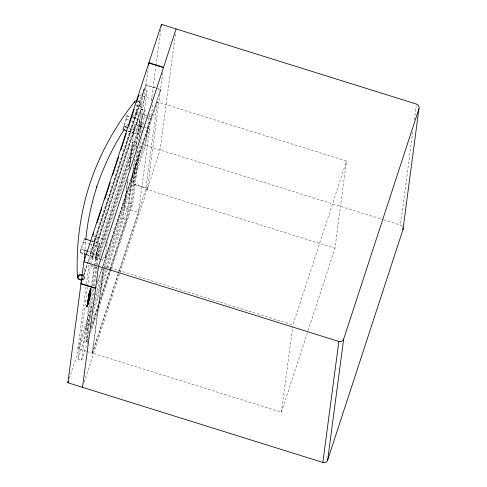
<?xml version="1.0" encoding="UTF-8"?>
<svg xmlns="http://www.w3.org/2000/svg" width="487" height="487" viewBox="0 0 487 487"><rect width="100%" height="100%" fill="white"/><g stroke="black" fill="none" stroke-linecap="round" stroke-linejoin="round"><path stroke-width="0.37" stroke-dasharray="2.44 1.83" d="M89.072 299.207L87.849 304.655L89.054 299.383M84.854 252.053L84.951 249.819M84.981 249.076L85.749 240.249M122.949 129.031L122.913 129.743M89.322 299.213L89.06 299.134M87.983 304.375L88.585 302.537L88.202 302.366M88.518 294.672L89.602 292.584L88.518 294.672L90.32 288.937L90.771 289.089L90.807 288.681L89.845 291.914L90.515 288.633L90.972 288.98L90.746 288.596M89.839 297.721C89.249 297.539 90.198 298.866 89.358 300.485L86.905 307.017L90.083 295.749L87.544 304.198L87.429 302.987L90.29 294.185L90.065 293.801L90.29 294.185M88.403 301.435C86.747 302.744 89.565 304.454 87.283 304.113L87.429 302.987M90.393 293.357L88.451 297.807L90.393 293.357L87.496 302.482L88.372 303.103M87.636 301.429L89.602 296.912L87.636 301.429L90.533 292.322L90.308 291.938L87.922 299.249L88.737 299.858L88.628 300.692M87.703 300.917L90.57 292.017M88.062 298.19L90.594 289.795L90.813 290.155L88.317 298.269M90.85 289.881L88.263 296.638L90.594 289.795M91.008 288.675L88.317 296.212L90.856 287.793M89.34 292.498L88.652 295.755L91.118 287.872M87.63 302.865L87.739 302.031L87.891 302.944M87.715 302.865L87.496 302.482M87.897 301.514L87.672 301.118M88.141 299.645L87.922 299.249M88.524 296.723L88.305 296.315M88.579 296.291L88.36 295.907M88.652 295.755L89.602 292.584M88.78 294.751L91.002 287.829M89.194 294.799L89.097 295.56M89.145 294.885L88.975 296.766L89.407 294.97M88.476 299.779L88.366 300.607L88.963 300.796M89.164 294.416L90.119 291.329M89.419 294.501L90.381 291.415M87.197 307.066C86.972 305.118 87.837 303.669 88.585 302.537M88.938 299.736L88.786 298.829L88.677 299.657L89.517 299.955M89.87 297.387L89.645 297.003L87.843 304.685L87.295 304.539M90.138 293.271L90.351 293.685M88.451 297.807L90.308 291.938M89.931 296.881L90.083 295.749M90.107 295.554L89.888 295.14L90.107 295.554L87.283 304.113M86.223 351.304L77.865 348.692L86.309 284.865M86.406 284.116L88.89 265.342L98.636 268.392M100.231 256.345L90.479 253.295L92.299 239.537M87.763 341.497L81.627 360.258L77.975 359.114L87.447 287.494M87.544 286.74L90.436 264.879M92.213 257.891L94.782 238.496L143.428 89.663L147.08 90.807L144.517 110.196L95.872 259.029L92.213 257.891L140.865 109.051L143.428 89.663M81.627 360.258L91.197 287.884M91.3 287.129L94.088 266.024M88.731 330.953L86.296 330.192L91.763 288.828M92.165 285.814L94.746 266.261M94.849 265.512L96.438 253.477L132.939 141.814L136.591 142.953L135.599 150.477M95.872 259.029L98.435 239.641L147.08 90.807M88.317 337.534L86.899 341.862L85.986 341.576L92.956 288.894M93.352 285.887L96.937 258.792L141.48 122.511L142.393 122.797L141.102 132.58M86.899 341.862L93.869 289.181M94.265 286.173L97.85 259.078L142.393 122.797M99.397 259.888L100.097 254.622L136.591 142.953M307.352 332.737L281.395 412.166L92.226 353.008L103.554 267.314M86.917 351.523L92.487 353.264L103.512 269.914L99.33 268.605M103.013 257.215L105.101 257.867L106.83 244.833M106.921 244.109L107.213 241.936M127.503 180.738L123.923 207.772L138.545 212.344L118.706 273.049M128.891 170.225L134.948 124.416L149.57 128.994L138.545 212.344M90.479 253.295L136.543 112.375L138.265 99.336M106.781 267.515L122.791 218.523L128.063 178.662M129.457 168.137L132.939 141.814M91.361 327.008L126.45 219.667L134.205 161.008M107.694 268.191L128.921 203.243L134.802 158.768M136.196 148.212L141.382 109.009L145.035 110.153L142.746 127.491M105.192 268.587L132.829 184.043L137.194 151.445M138.582 140.92L148.225 68.016M109.794 268.745L130.534 205.289L137.998 148.852M139.489 137.559L141.48 122.511M110.707 269.031L131.447 205.575L139.605 143.866M90.588 332.834L132.574 204.388L141.346 138.046M147.543 188.335L132.921 183.763L145.473 145.357L149.844 112.284M151.335 101.01L155.907 66.439M156.004 65.69L160.88 28.861M105.101 257.867L151.165 116.947L152.985 103.183M118.42 272.86L145.796 189.102L157.331 101.905L346.501 161.057L334.965 248.254L307.589 332.012M162.755 72.855L147.445 188.615L132.829 184.043M175.405 34.169L160.095 149.929L83.916 382.989M281.395 412.166L292.724 326.473M402.426 226.498A3.835 3.695 7.5 0 0 400.442 225.073L412.964 130.376M414.358 119.851L416.245 105.576M88.579 301.124L86.649 306.481L87.435 303.772L88.184 303.991M86.905 306.609L87.697 303.851M87.581 304.606L87.66 304.253M123.01 128.653L126.937 115.809L130.619 116.819M89.645 297.003L86.643 306.53M88.129 303.352C88.798 300.753 87.1 305.897 88.098 303.431M87.855 304.612L87.246 304.357M87.678 303.925L88.159 304.04M80.191 252.704L83.721 242.191L84.306 238.593L80.781 249.113L80.154 252.467L83.801 253.837M123.065 129.712L126.474 119.303L127.058 115.705M99.47 243.336L95.945 253.855L95.361 257.446L98.885 246.933L99.5 243.415L92.25 241.077M139.879 119.711L136.348 130.23L135.763 133.828L139.294 123.308L139.909 119.79L131.332 117.038M87.733 303.711L88.22 303.888M82.187 279.867L145.954 84.768L155.7 87.818M82.133 280.287L88.037 262.225M88.269 261.501L145.899 85.188L155.645 88.238M84.446 278.941L84.47 266.182M89.358 263.899L134.948 124.416M132.781 116.85L140.999 105.922L140.92 103.78L138.771 101.57C142.533 103.293 139.233 108.108 136.433 104.991M90.673 264.155L141.382 109.009M94.326 265.299L145.035 110.153M89.584 291.835L90.545 288.596M88.317 296.212L90.71 288.894M86.911 307.023L89.255 299.876L89.578 297.624M97.516 282.271L102.477 267.095M102.714 266.377L160.576 89.34L156.4 88.037M96.755 284.858L160.521 89.76L156.345 88.451M157.331 101.905L103.755 265.811L292.924 324.969L346.501 161.057M77.865 348.692L92.512 303.888M95.58 294.489L103.847 269.195M103.981 268.471L149.57 128.994M69.294 378.417L91.97 309.05M95.038 299.657L104.955 269.311M86.296 330.192L90.771 316.501M94.301 305.696L106.543 268.234M77.975 359.114L90.004 322.315M93.066 312.934L107.457 268.915M85.986 341.576L88.817 332.919M91.879 323.545L109.557 269.463M91.379 328.159L110.47 269.749M92.226 353.008L118.183 273.578M92.487 353.264L118.469 273.767M90.32 288.937L90.892 288.115M88.263 296.638L88.932 294.72M88.397 303.407L87.861 303.243M87.879 299.566L89.845 295.049L88.208 299.669M88.47 299.748L90.15 295.219M88.25 303.809L87.757 303.614M89.803 297.758L89.517 297.746M124.763 128.653L126.011 126.784M126.425 126.157L127.673 124.288M84.44 278.741L83.344 279.715L81.621 280.043M140.999 105.922C139.69 107.657 137.084 106.659 135.751 105.448M81.974 279.976C83.734 279.824 84.434 277.547 83.088 276.415M137.59 101.083L138.996 101.692M138.844 94.989L152.072 99.129M140.865 109.051L144.517 110.196M136.543 112.375L151.165 116.947M136.275 114.384L146.027 117.428M146.721 117.647L150.897 118.956M126.937 115.809L130.498 116.923M131.21 117.142L139.757 119.814M126.474 119.303L130.747 120.636M131.46 120.861L139.294 123.308M128.513 127.783L136.348 130.23M128.051 131.277L135.885 133.724M127.929 131.374L135.763 133.828M145.473 145.357L383.013 219.625M383.738 219.85L400.442 225.073M145.796 189.102L334.965 248.254M128.921 203.243L132.574 204.388M130.534 205.289L131.447 205.575M122.791 218.523L126.45 219.667M92.78 235.915L106.008 240.048M94.782 238.496L98.435 239.641M91.404 240.955L99.348 243.439M83.721 242.191L88.774 243.768M89.498 243.993L98.885 246.933M96.438 253.477L100.097 254.622M80.781 249.113L83.667 250.014M88.001 251.371L95.945 253.855M80.318 252.607L83.928 253.733M86.814 254.634L99.908 258.767M100.602 258.987L104.784 260.295M86.692 254.738L95.361 257.446M96.937 258.792L97.85 259.078M91.045 265.068L92.871 265.64M90.43 288.614L90.813 288.761M90.241 289.363L90.18 289.369M89.523 291.543L89.882 291.646M89.772 296.705L89.663 297.533M88.975 299.468L89.291 299.584M88.957 299.535L89.565 299.779M88.92 299.675L89.547 299.858M88.877 299.834L89.486 300.071M88.853 299.913L89.176 300.053M88.804 300.077L89.444 300.205M88.78 300.162L89.401 300.345M88.756 300.248L89.103 300.315M88.731 300.333L89.358 300.485M88.707 300.424L89.048 300.497M88.677 300.516L89.024 300.595M88.652 300.607L88.993 300.692M87.964 302.884L88.512 303.06M87.91 303.066L88.348 303.17M87.891 303.127L88.427 303.316M87.782 303.517L88.305 303.669M87.715 304.028L88.11 304.168M87.337 304.071L88.08 304.241M87.386 304.253L87.891 304.46M87.276 304.43L87.593 304.527M87.161 304.625L87.514 304.746M87.143 304.874L87.453 304.965M87.063 304.941L87.167 305.014M86.917 305.44L87.258 305.459M83.837 275.989L84.653 278.083"/><path stroke-width="0.73" d="M84.507 260.235L84.823 252.796M85.828 239.513C87.435 221.573 91.404 203.907 96.81 186.746L96.596 187.392C103.427 166.98 112.661 147.36 124.349 129.274M148.529 65.288L148.919 62.756L161.477 24.35L416.446 104.072A3.835 3.695 7.5 0 1 418.948 108.729L402.944 229.736L327.654 460.099A3.835 3.695 7.5 0 1 323.331 462.595L67.876 382.752L80.952 283.897L81.658 281.73M95.629 288.054L81.006 283.483L83.88 261.75L148.827 63.036L163.449 67.608M82.498 387.329L98.508 266.298M161.276 25.854L161.477 24.35M322.844 462.473L338.849 341.466L83.88 261.75M327.654 460.099L343.658 339.092L418.948 108.729M79.935 279.739C75.15 278.442 78.383 272.525 82.297 274.948M134.339 102.453L134.972 101.326L136.354 100.876M93.017 235.191L93.723 233.023M97.035 222.906L101.99 207.73M104.827 199.055L110.257 182.436M112.619 175.21L118.53 157.143M120.892 149.917L126.322 133.292M128.684 126.066L134.114 109.447M136.482 102.215L138.606 95.714M81.006 283.483L81.481 282.034M98.502 266.322L176.099 28.91M96.042 287.026L95.574 288.468L80.952 283.897M67.876 382.752L68.35 381.309M134.546 101.82C115.09 126.346 99.646 154.093 89.845 183.861L89.632 184.5C80.032 214.11 76.088 245.418 77.384 276.494M80.592 279.952L81.621 280.043M338.849 341.466L339.336 341.588A3.835 3.695 7.5 0 0 343.658 339.092M148.919 62.756L163.541 67.328M124.24 126.443L127.801 127.557M123.777 129.938L126.626 130.826M84.902 238.922L90.679 240.73M83.667 250.014L87.276 251.146M84.647 253.958L86.096 254.409M79.74 279.629L80.672 279.928M82.51 275.928C80.051 273.639 75.887 277.365 79.29 279.392M403.029 227.825A3.835 3.695 7.5 0 1 402.944 229.736"/></g></svg>
